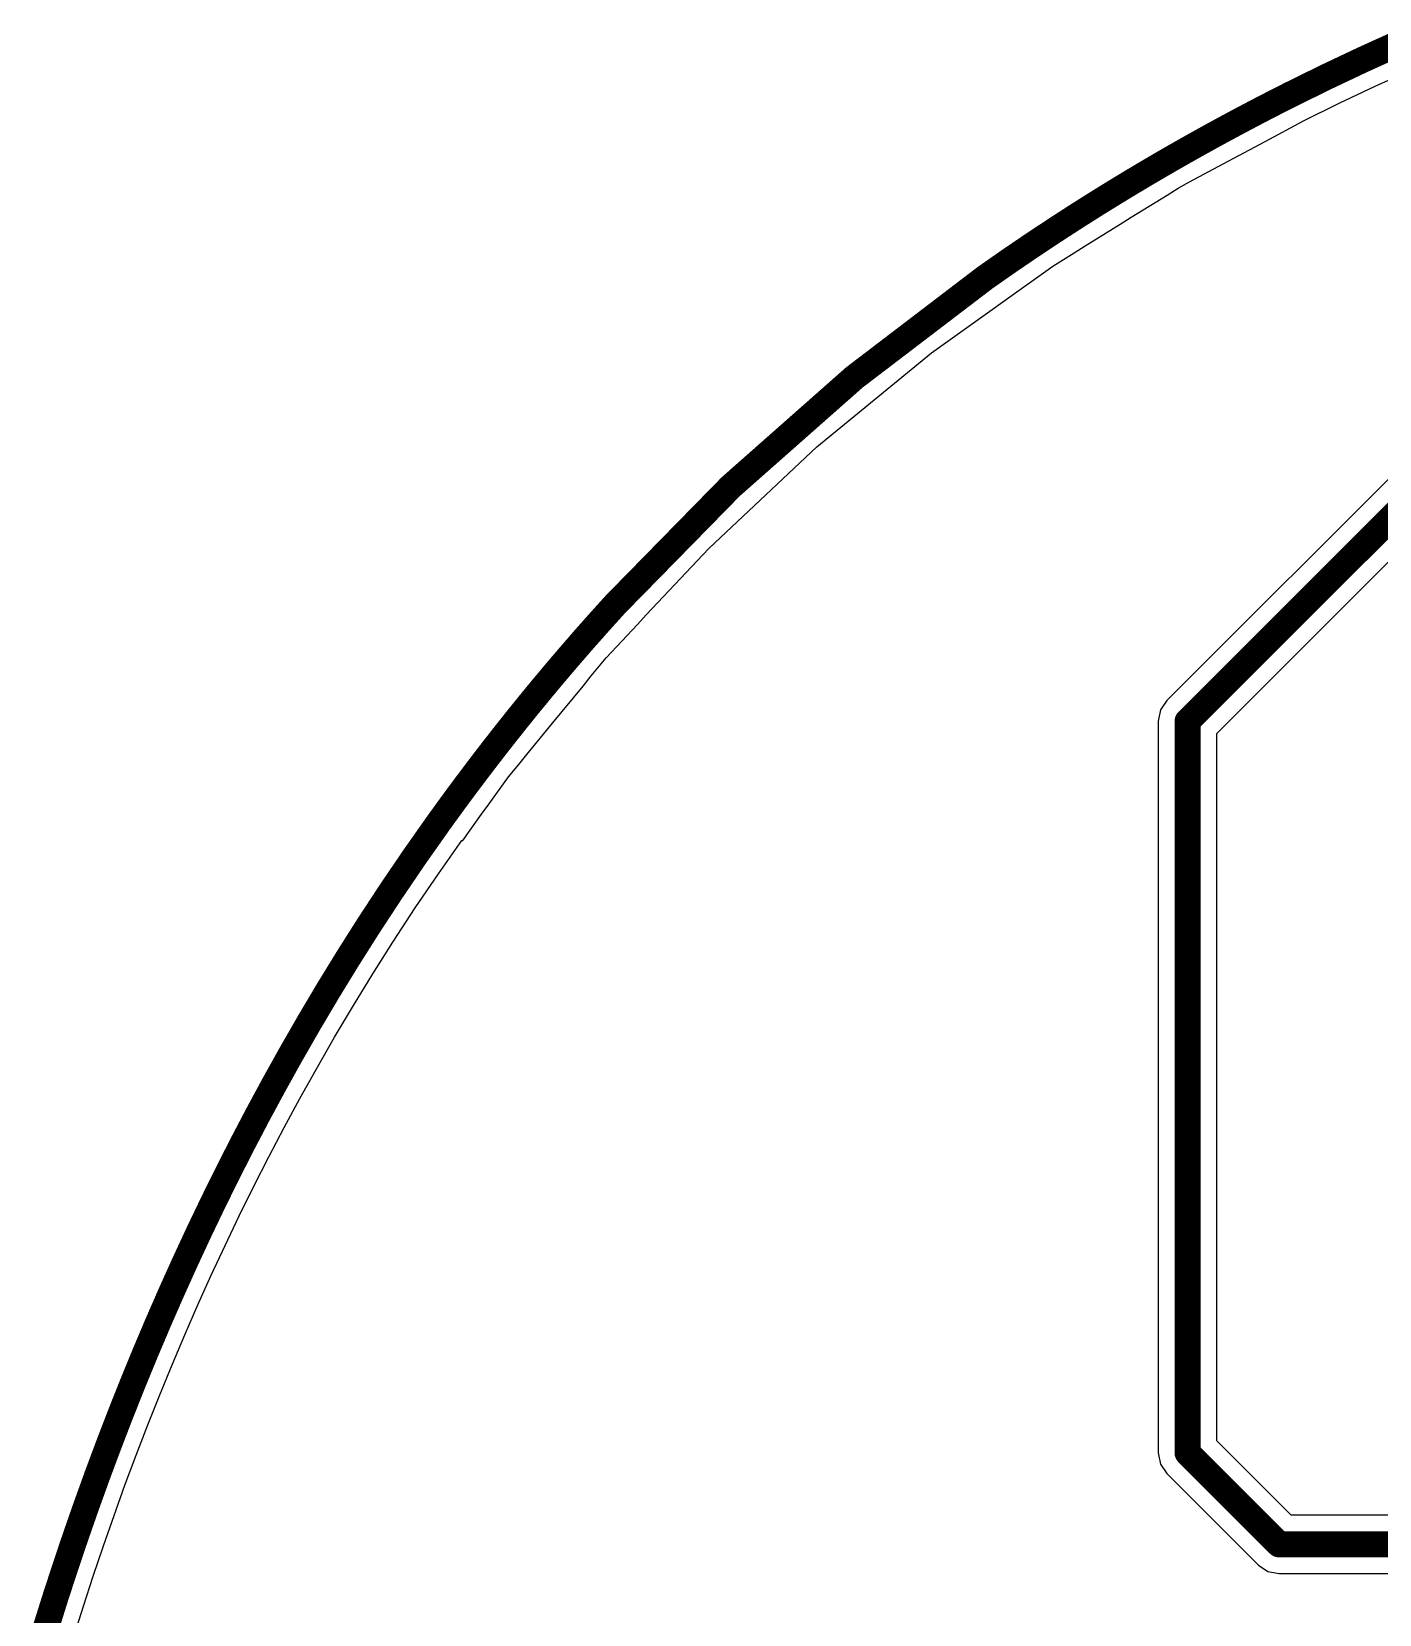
# Model space of a CAD drawing. Header units: millimetres. Extents: x -14 to 86, y -29 to 39.
# Drawn here: x -12.76 to 0.34, y 19.39 to 34.77 of the extents above; entities that cross this region are included whole.
import ezdxf

# ---------------------------------------------------------------- set-up
doc = ezdxf.new("R2010")
doc.units = ezdxf.units.MM
for name, color, linetype in [('BottomLayer', 5, 'Continuous'), ('KeepOutLayer', 6, 'Continuous'), ('Mechanical1', 6, 'Continuous'), ('TopLayer', 1, 'Continuous')]:
    doc.layers.add(name, color=color, linetype=linetype)

msp = doc.modelspace()

# ---------------------------------------------------------------- linework, layer by layer
at = {"layer": 'BottomLayer'}
for p, q in [((0.29891482, 34.23881138), (0.6152108599999999, 34.38248648)), ((-0.05160772, 34.07310178), (0.29891482, 34.23881138)), ((-0.39869618, 33.90209374), (-0.05160772, 34.07310178)), ((-0.7704074, 33.70346319999999), (-0.39889684, 33.9020404)), ((-0.39889684, 33.9020404), (-0.39869618, 33.90209374)), ((-1.17772688, 33.48573948), (-0.77040486, 33.70346066)), ((-0.77040486, 33.70346066), (-0.7704074, 33.70346319999999)), ((-1.50666704, 33.30989782), (-1.17773704, 33.48571154)), ((-1.17773704, 33.485709), (-1.17772688, 33.48573948)), ((-1.17773704, 33.48571154), (-1.17773704, 33.485709)), ((-1.72320204, 33.18146526), (-1.61667698, 33.24770338)), ((-1.61667698, 33.24770338), (-1.50666704, 33.30989782)), ((-2.07151986, 32.9648693), (-1.72320204, 33.18146526)), ((-2.17904822, 32.89800126), (-2.07151732, 32.96486675999999)), ((-2.07151732, 32.96486675999999), (-2.07151986, 32.9648693)), ((-2.51815346, 32.687133), (-2.17904822, 32.89800126)), ((-2.83426154, 32.4904862), (-2.62505444, 32.62058246)), ((-2.62505444, 32.62058246), (-2.6250519, 32.62057992)), ((-2.6250519, 32.62057992), (-2.51815346, 32.687133)), ((-3.32067408, 32.14192962), (-2.83426154, 32.4904862)), ((-4.011891899999999, 31.64661184), (-3.42366346, 32.06813246)), ((-3.42366346, 32.06813246), (-3.32067408, 32.14192962)), ((-3.32067408, 32.14192962), (-3.32067408, 32.14192962)), ((-5.12588256, 30.73238202), (-4.011891899999999, 31.64661184)), ((-6.17769402, 29.74725318), (-5.12588256, 30.73238202)), ((-6.784459379999999, 29.09941856), (-6.17769402, 29.74725318)), ((-6.87079652, 29.00711242), (-6.784459379999999, 29.09941856)), ((-7.175809879999999, 28.68145902), (-6.87079652, 29.00711242)), ((-6.87079652, 29.00711242), (-6.87079652, 29.00711242)), ((-7.3195053, 28.50636666), (-7.175809879999999, 28.68145902)), ((-7.39941878, 28.40909228), (-7.31950276, 28.50636412)), ((-7.31950276, 28.50636412), (-7.3195053, 28.50636666)), ((-7.6964032, 28.04721594), (-7.39941878, 28.40909228)), ((-7.944805039999999, 27.7445343), (-7.6964032, 28.04721086)), ((-7.696400659999999, 28.04720832), (-7.6964032, 28.04721594)), ((-7.6964032, 28.04721086), (-7.696400659999999, 28.04720832)), ((-8.02452802, 27.647392), (-7.944805039999999, 27.7445343)), ((-8.124982479999998, 27.5251164), (-8.0245966, 27.64743772)), ((-8.0245966, 27.64743772), (-8.024588979999999, 27.64744026)), ((-8.024588979999999, 27.64744026), (-8.02452802, 27.647392)), ((-8.311502299999999, 27.26482736), (-8.124982479999998, 27.5251164)), ((-8.38496672, 27.16238916), (-8.311502299999999, 27.26482736)), ((-8.56766892, 26.90742904), (-8.38496672, 27.16238916)), ((-8.80488714, 26.58310914), (-8.57768922, 26.90573232)), ((-8.57768922, 26.90573232), (-8.567666379999999, 26.90742904)), ((-8.567666379999999, 26.90742904), (-8.56766892, 26.90742904)), ((-9.029987019999998, 26.25177376), (-8.80488714, 26.58310914)), ((-9.2489274, 25.9177155), (-9.029987019999998, 26.25177376)), ((-9.44273448, 25.61168614), (-9.2489274, 25.9177155)), ((-9.63144124, 25.30380512), (-9.44273448, 25.61168614)), ((-9.81517976, 24.99405212), (-9.63144124, 25.30380512)), ((-9.994183719999999, 24.68221124), (-9.81517976, 24.99405212)), ((-10.1510338, 24.40029156), (-9.994183719999999, 24.68221124)), ((-10.30394434, 24.11715268), (-10.1510338, 24.40029156)), ((-10.45316934, 23.83247964), (-10.30394434, 24.11715268)), ((-10.59852592, 23.5467525), (-10.45316934, 23.83247964)), ((-10.74013092, 23.25989252), (-10.59852592, 23.5467525)), ((-10.87798942, 22.97204194), (-10.74013092, 23.25989252)), ((-11.01217254, 22.6832033), (-10.87798942, 22.97204194)), ((-11.14279712, 22.39327754), (-11.01217254, 22.6832033)), ((-11.2695863, 22.10303936), (-11.14279712, 22.39327754)), ((-11.3930049, 21.8115896), (-11.2695863, 22.10303936)), ((-11.51282178, 21.51962676), (-11.3930049, 21.8115896)), ((-11.62907758, 21.22723212), (-11.51282178, 21.51962676)), ((-11.74194756, 20.93412628), (-11.62907758, 21.22723212)), ((-11.85146982, 20.64037528), (-11.74194756, 20.93412628)), ((-11.9574564, 20.34665222), (-11.85146982, 20.64037528)), ((-12.0601486, 20.05250244), (-11.9574564, 20.34665222)), ((-12.15959214, 19.75794372), (-12.0601486, 20.05250244)), ((-12.25572352, 19.4633596), (-12.15959214, 19.75794372)), ((-12.35875862, 19.13593074), (-12.25572352, 19.4633596))]:
    msp.add_line(p, q, dxfattribs=at)
at = {"layer": 'KeepOutLayer', "const_width": 0.254}
for points in [[(0.17920716, 34.49732242), (0.49918112, 34.64266884)], [(-0.17547336, 34.32964686), (0.17920716, 34.49732242)], [(-0.5245989, 34.15763551999999), (-0.17547336, 34.32964686)], [(-1.75779176, 33.49104808), (-1.75779176, 33.49105062)], [(-2.22364554, 33.2135226), (-2.22364554, 33.21352513999999)], [(-2.78178514, 32.8608563), (-2.7817826, 32.86085376)], [(-3.48920308, 32.38004445999999), (-3.48920054, 32.38004192)], [(-9.03919198, 26.7451586), (-8.8050624, 27.07762682)], [(-8.8050624, 27.07762682), (-8.80505986, 27.07762682)], [(-9.266974099999999, 26.40987098), (-9.03919198, 26.7451586)], [(-9.48847988, 26.07190112), (-9.266974099999999, 26.40987098)], [(-9.6844612, 25.76243514), (-9.48847988, 26.07190112)], [(-9.87537014, 25.4509651), (-9.6844612, 25.76243514)], [(-10.0612575, 25.13759006), (-9.87537014, 25.4509651)], [(-10.24217916, 24.82240908), (-10.0612575, 25.13759006)], [(-10.40080978, 24.53728646), (-10.24217916, 24.82240908)], [(-10.55549832, 24.25085828), (-10.40080978, 24.53728646)], [(-10.70628796, 23.96319566), (-10.55549832, 24.25085828)], [(-10.85321934, 23.6743748), (-10.70628796, 23.96319566)], [(-10.99632802, 23.38446936), (-10.85321934, 23.6743748)], [(-11.13565464, 23.09355046), (-10.99632802, 23.38446936)], [(-11.27123984, 22.8016943), (-11.13565464, 23.09355046)], [(-11.40312426, 22.50897454), (-11.27123984, 22.8016943)], [(-11.53134346, 22.2154623), (-11.40312426, 22.50897454)], [(-11.65593808, 21.92123378), (-11.53134346, 22.2154623)], [(-11.77694876, 21.62636264), (-11.65593808, 21.92123378)], [(-11.89441614, 21.33092), (-11.77694876, 21.62636264)], [(-12.00837578, 21.03498206), (-11.89441614, 21.33092)], [(-12.11887086, 20.73861994), (-12.00837578, 21.03498206)], [(-12.22593694, 20.44190984), (-12.11887086, 20.73861994)], [(-12.3296172, 20.14492288), (-12.22593694, 20.44190984)], [(-12.42994974, 19.84773526), (-12.3296172, 20.14492288)], [(-12.52697266, 19.5504181), (-12.42994974, 19.84773526)], [(-12.63094502, 19.22000728), (-12.52697266, 19.5504181)]]:
    msp.add_lwpolyline(points, dxfattribs=at)
at = {"layer": 'KeepOutLayer', "const_width": 0.127}
for points in [[(0.11570716, 34.49732242, 1), (0.24270716, 34.49732242, 1)], [(0.11570716, 34.49732242, 1), (0.24270716, 34.49732242, 1)], [(-0.23897336, 34.32964686, 1), (-0.11197336, 34.32964686, 1)], [(-0.23897336, 34.32964686, 1), (-0.11197336, 34.32964686, 1)], [(-0.5880989, 34.15763551999999, 1), (-0.4610989, 34.15763551999999, 1)], [(-0.5880989, 34.15763551999999, 1), (-0.4610989, 34.15763551999999, 1)], [(-0.96954086, 33.96152212, 1), (-0.8425408600000001, 33.96152212, 1)], [(-0.96954086, 33.96152212, 1), (-0.8425408600000001, 33.96152212, 1)], [(-1.38132058, 33.73984362, 1), (-1.25432058, 33.73984362, 1)], [(-1.38132058, 33.73984362, 1), (-1.25432058, 33.73984362, 1)], [(-1.82129176, 33.49105062, 1), (-1.69429176, 33.49105062, 1)], [(-1.82129176, 33.49105062, 1), (-1.69429176, 33.49105062, 1)], [(-1.82129176, 33.49104808, 1), (-1.69429176, 33.49104808, 1)], [(-1.82129176, 33.49104808, 1), (-1.69429176, 33.49104808, 1)], [(-2.28714554, 33.21352513999999, 1), (-2.16014554, 33.21352513999999, 1)], [(-2.28714554, 33.21352513999999, 1), (-2.16014554, 33.21352513999999, 1)], [(-2.28714554, 33.2135226, 1), (-2.16014554, 33.2135226, 1)], [(-2.28714554, 33.2135226, 1), (-2.16014554, 33.2135226, 1)], [(-2.84528514, 32.8608563, 1), (-2.71828514, 32.8608563, 1)], [(-2.84528514, 32.8608563, 1), (-2.71828514, 32.8608563, 1)], [(-2.8452826, 32.86085376, 1), (-2.7182826, 32.86085376, 1)], [(-2.8452826, 32.86085376, 1), (-2.7182826, 32.86085376, 1)], [(-3.55270308, 32.38004445999999, 1), (-3.42570308, 32.38004445999999, 1)], [(-3.55270308, 32.38004445999999, 1), (-3.42570308, 32.38004445999999, 1)], [(-3.55270054, 32.38004192, 1), (-3.42570054, 32.38004192, 1)], [(-3.55270054, 32.38004192, 1), (-3.42570054, 32.38004192, 1)], [(-7.1486649, 29.202761, 1), (-7.0216649, 29.202761, 1)], [(-7.1486649, 29.202761, 1), (-7.0216649, 29.202761, 1)], [(-7.60015752, 28.6929703, 1), (-7.47315752, 28.6929703, 1)], [(-7.60015752, 28.6929703, 1), (-7.47315752, 28.6929703, 1)], [(-7.986232439999999, 28.2316555, 1), (-7.85923244, 28.2316555, 1)], [(-7.986232439999999, 28.2316555, 1), (-7.85923244, 28.2316555, 1)], [(-8.312452259999999, 27.82203732, 1), (-8.18545226, 27.82203732, 1)], [(-8.312452259999999, 27.82203732, 1), (-8.18545226, 27.82203732, 1)], [(-8.60581972, 27.43694538, 1), (-8.478819719999999, 27.43694538, 1)], [(-8.60581972, 27.43694538, 1), (-8.478819719999999, 27.43694538, 1)], [(-8.8685624, 27.07762682, 1), (-8.7415624, 27.07762682, 1)], [(-8.8685624, 27.07762682, 1), (-8.7415624, 27.07762682, 1)], [(-8.86855986, 27.07762682, 1), (-8.74155986, 27.07762682, 1)], [(-8.86855986, 27.07762682, 1), (-8.74155986, 27.07762682, 1)], [(-9.10269198, 26.7451586, 1), (-8.97569198, 26.7451586, 1)], [(-9.10269198, 26.7451586, 1), (-8.97569198, 26.7451586, 1)], [(-9.3304741, 26.40987098, 1), (-9.2034741, 26.40987098, 1)], [(-9.3304741, 26.40987098, 1), (-9.2034741, 26.40987098, 1)], [(-9.55197988, 26.07190112, 1), (-9.42497988, 26.07190112, 1)], [(-9.55197988, 26.07190112, 1), (-9.42497988, 26.07190112, 1)], [(-9.747961199999999, 25.76243514, 1), (-9.6209612, 25.76243514, 1)], [(-9.747961199999999, 25.76243514, 1), (-9.6209612, 25.76243514, 1)], [(-9.938870139999999, 25.4509651, 1), (-9.811870139999998, 25.4509651, 1)], [(-9.938870139999999, 25.4509651, 1), (-9.811870139999998, 25.4509651, 1)], [(-10.1247575, 25.13759006, 1), (-9.997757499999999, 25.13759006, 1)], [(-10.1247575, 25.13759006, 1), (-9.997757499999999, 25.13759006, 1)], [(-10.30567916, 24.82240908, 1), (-10.17867916, 24.82240908, 1)], [(-10.30567916, 24.82240908, 1), (-10.17867916, 24.82240908, 1)], [(-10.46430978, 24.53728646, 1), (-10.33730978, 24.53728646, 1)], [(-10.46430978, 24.53728646, 1), (-10.33730978, 24.53728646, 1)], [(-10.61899832, 24.25085828, 1), (-10.49199832, 24.25085828, 1)], [(-10.61899832, 24.25085828, 1), (-10.49199832, 24.25085828, 1)], [(-10.76978796, 23.96319566, 1), (-10.64278796, 23.96319566, 1)], [(-10.76978796, 23.96319566, 1), (-10.64278796, 23.96319566, 1)], [(-10.91671934, 23.6743748, 1), (-10.78971934, 23.6743748, 1)], [(-10.91671934, 23.6743748, 1), (-10.78971934, 23.6743748, 1)], [(-11.05982802, 23.38446936, 1), (-10.93282802, 23.38446936, 1)], [(-11.05982802, 23.38446936, 1), (-10.93282802, 23.38446936, 1)], [(-11.19915464, 23.09355046, 1), (-11.07215464, 23.09355046, 1)], [(-11.19915464, 23.09355046, 1), (-11.07215464, 23.09355046, 1)], [(-11.33473984, 22.8016943, 1), (-11.20773984, 22.8016943, 1)], [(-11.33473984, 22.8016943, 1), (-11.20773984, 22.8016943, 1)], [(-11.46662426, 22.50897454, 1), (-11.33962426, 22.50897454, 1)], [(-11.46662426, 22.50897454, 1), (-11.33962426, 22.50897454, 1)], [(-11.59484346, 22.2154623, 1), (-11.46784346, 22.2154623, 1)], [(-11.59484346, 22.2154623, 1), (-11.46784346, 22.2154623, 1)], [(-11.71943808, 21.92123378, 1), (-11.59243808, 21.92123378, 1)], [(-11.71943808, 21.92123378, 1), (-11.59243808, 21.92123378, 1)], [(-11.84044876, 21.62636264, 1), (-11.71344876, 21.62636264, 1)], [(-11.84044876, 21.62636264, 1), (-11.71344876, 21.62636264, 1)], [(-11.95791614, 21.33092, 1), (-11.83091614, 21.33092, 1)], [(-11.95791614, 21.33092, 1), (-11.83091614, 21.33092, 1)], [(-12.07187578, 21.03498206, 1), (-11.94487578, 21.03498206, 1)], [(-12.07187578, 21.03498206, 1), (-11.94487578, 21.03498206, 1)], [(-12.18237086, 20.73861994, 1), (-12.05537086, 20.73861994, 1)], [(-12.18237086, 20.73861994, 1), (-12.05537086, 20.73861994, 1)], [(-12.28943694, 20.44190984, 1), (-12.16243694, 20.44190984, 1)], [(-12.28943694, 20.44190984, 1), (-12.16243694, 20.44190984, 1)], [(-12.3931172, 20.14492288, 1), (-12.2661172, 20.14492288, 1)], [(-12.3931172, 20.14492288, 1), (-12.2661172, 20.14492288, 1)], [(-12.49344974, 19.84773526, 1), (-12.36644974, 19.84773526, 1)], [(-12.49344974, 19.84773526, 1), (-12.36644974, 19.84773526, 1)], [(-12.59047266, 19.5504181, 1), (-12.46347266, 19.5504181, 1)], [(-12.59047266, 19.5504181, 1), (-12.46347266, 19.5504181, 1)]]:
    msp.add_lwpolyline(points, format="xyb", close=True, dxfattribs=at)
at = {"layer": 'KeepOutLayer', "const_width": 0.254}
for points in [[(-0.90604086, 33.96152212, -0.00450912930258919), (-0.5245989, 34.15763551999999)], [(-1.31782058, 33.73984362, -0.00497001382289282), (-0.90604086, 33.96152212)], [(-1.75779176, 33.49105062, -0.005429551547763782), (-1.31782058, 33.73984362)], [(-2.22364554, 33.2135226, -0.00588567851224692), (-1.75779176, 33.49104808)], [(-2.78178514, 32.8608563, -0.007240420263053958), (-2.22364554, 33.21352513999999)], [(-3.48920054, 32.38004192, -0.009479481923749212), (-2.7817826, 32.86085376)], [(-7.0851649, 29.202761, -0.05394536801593126), (-3.48920308, 32.38004445999999)], [(-7.536657519999999, 28.6929703, -0.007468067832926193), (-7.0851649, 29.202761)], [(-7.922732439999999, 28.2316555, -0.00652769292670622), (-7.536657519999999, 28.6929703)], [(-8.24895226, 27.82203732, -0.005622205718288266), (-7.922732439999999, 28.2316555)], [(-8.54231972, 27.43694538, -0.005143168656029912), (-8.24895226, 27.82203732)], [(-8.80505986, 27.07762682, -0.004679594289763663), (-8.54231972, 27.43694538)]]:
    msp.add_lwpolyline(points, format="xyb", dxfattribs=at)
at = {"layer": 'Mechanical1', "const_width": 0.02269998}
for points in [[(0.17920716, 34.49732242), (0.49918112, 34.64266884)], [(-0.17547336, 34.32964686), (0.17920716, 34.49732242)], [(-0.5245989, 34.15763551999999), (-0.17547336, 34.32964686)], [(-9.03919198, 26.7451586), (-8.8050624, 27.07762682)], [(-9.266974099999999, 26.40987098), (-9.03919198, 26.7451586)], [(-9.48847988, 26.07190112), (-9.266974099999999, 26.40987098)], [(-9.6844612, 25.76243514), (-9.48847988, 26.07190112)], [(-9.87537014, 25.4509651), (-9.6844612, 25.76243514)], [(-10.0612575, 25.13759006), (-9.87537014, 25.4509651)], [(-10.24217916, 24.82240908), (-10.0612575, 25.13759006)], [(-10.40080978, 24.53728646), (-10.24217916, 24.82240908)], [(-10.55549832, 24.25085828), (-10.40080978, 24.53728646)], [(-10.70628796, 23.96319566), (-10.55549832, 24.25085828)], [(-10.85321934, 23.6743748), (-10.70628796, 23.96319566)], [(-10.99632802, 23.38446936), (-10.85321934, 23.6743748)], [(-11.13565464, 23.09355046), (-10.99632802, 23.38446936)], [(-11.27123984, 22.8016943), (-11.13565464, 23.09355046)], [(-11.40312426, 22.50897454), (-11.27123984, 22.8016943)], [(-11.53134346, 22.2154623), (-11.40312426, 22.50897454)], [(-11.65593808, 21.92123378), (-11.53134346, 22.2154623)], [(-11.77694876, 21.62636264), (-11.65593808, 21.92123378)], [(-11.89441614, 21.33092), (-11.77694876, 21.62636264)], [(-12.00837578, 21.03498206), (-11.89441614, 21.33092)], [(-12.11887086, 20.73861994), (-12.00837578, 21.03498206)], [(-12.22593694, 20.44190984), (-12.11887086, 20.73861994)], [(-12.3296172, 20.14492288), (-12.22593694, 20.44190984)], [(-12.42994974, 19.84773526), (-12.3296172, 20.14492288)], [(-12.52697266, 19.5504181), (-12.42994974, 19.84773526)], [(-12.63094502, 19.22000728), (-12.52697266, 19.5504181)]]:
    msp.add_lwpolyline(points, dxfattribs=at)
at = {"layer": 'Mechanical1', "const_width": 0.01134872}
for points in [[(0.1735328, 34.49732242, 1), (0.18488152, 34.49732242, 1)], [(0.1735328, 34.49732242, 1), (0.18488152, 34.49732242, 1)], [(-0.18114772, 34.32964686, 1), (-0.169799, 34.32964686, 1)], [(-0.18114772, 34.32964686, 1), (-0.169799, 34.32964686, 1)], [(-0.53027326, 34.15763551999999, 1), (-0.51892454, 34.15763551999999, 1)], [(-0.53027326, 34.15763551999999, 1), (-0.51892454, 34.15763551999999, 1)], [(-0.9117152199999998, 33.96152212, 1), (-0.9003665, 33.96152212, 1)], [(-0.9117152199999998, 33.96152212, 1), (-0.9003665, 33.96152212, 1)], [(-1.32349494, 33.73984362, 1), (-1.31214622, 33.73984362, 1)], [(-1.32349494, 33.73984362, 1), (-1.31214622, 33.73984362, 1)], [(-1.76346612, 33.49105062, 1), (-1.7521174, 33.49105062, 1)], [(-1.76346612, 33.49104808, 1), (-1.7521174, 33.49104808, 1)], [(-2.2293199, 33.21352513999999, 1), (-2.21797118, 33.21352513999999, 1)], [(-2.2293199, 33.2135226, 1), (-2.21797118, 33.2135226, 1)], [(-2.7874595, 32.8608563, 1), (-2.77611078, 32.8608563, 1)], [(-2.78745696, 32.86085376, 1), (-2.77610824, 32.86085376, 1)], [(-3.49487744, 32.38004445999999, 1), (-3.48352872, 32.38004445999999, 1)], [(-3.4948749, 32.38004192, 1), (-3.48352618, 32.38004192, 1)], [(-7.090839259999999, 29.202761, 1), (-7.07949054, 29.202761, 1)], [(-7.090839259999999, 29.202761, 1), (-7.07949054, 29.202761, 1)], [(-7.542331879999999, 28.6929703, 1), (-7.53098316, 28.6929703, 1)], [(-7.542331879999999, 28.6929703, 1), (-7.53098316, 28.6929703, 1)], [(-7.928406799999999, 28.2316555, 1), (-7.917058079999999, 28.2316555, 1)], [(-7.928406799999999, 28.2316555, 1), (-7.917058079999999, 28.2316555, 1)], [(-8.25462662, 27.82203732, 1), (-8.243277899999999, 27.82203732, 1)], [(-8.25462662, 27.82203732, 1), (-8.243277899999999, 27.82203732, 1)], [(-8.547994079999999, 27.43694538, 1), (-8.53664536, 27.43694538, 1)], [(-8.547994079999999, 27.43694538, 1), (-8.53664536, 27.43694538, 1)], [(-8.81073676, 27.07762682, 1), (-8.799388039999998, 27.07762682, 1)], [(-8.810734219999999, 27.07762682, 1), (-8.7993855, 27.07762682, 1)], [(-9.044866339999999, 26.7451586, 1), (-9.03351762, 26.7451586, 1)], [(-9.044866339999999, 26.7451586, 1), (-9.03351762, 26.7451586, 1)], [(-9.272648460000001, 26.40987098, 1), (-9.26129974, 26.40987098, 1)], [(-9.272648460000001, 26.40987098, 1), (-9.26129974, 26.40987098, 1)], [(-9.494154239999999, 26.07190112, 1), (-9.48280552, 26.07190112, 1)], [(-9.494154239999999, 26.07190112, 1), (-9.48280552, 26.07190112, 1)], [(-9.69013556, 25.76243514, 1), (-9.67878684, 25.76243514, 1)], [(-9.69013556, 25.76243514, 1), (-9.67878684, 25.76243514, 1)], [(-9.8810445, 25.4509651, 1), (-9.869695779999999, 25.4509651, 1)], [(-9.8810445, 25.4509651, 1), (-9.869695779999999, 25.4509651, 1)], [(-10.06693186, 25.13759006, 1), (-10.05558314, 25.13759006, 1)], [(-10.06693186, 25.13759006, 1), (-10.05558314, 25.13759006, 1)], [(-10.24785352, 24.82240908, 1), (-10.2365048, 24.82240908, 1)], [(-10.24785352, 24.82240908, 1), (-10.2365048, 24.82240908, 1)], [(-10.40648414, 24.53728646, 1), (-10.39513542, 24.53728646, 1)], [(-10.40648414, 24.53728646, 1), (-10.39513542, 24.53728646, 1)], [(-10.56117268, 24.25085828, 1), (-10.54982396, 24.25085828, 1)], [(-10.56117268, 24.25085828, 1), (-10.54982396, 24.25085828, 1)], [(-10.71196232, 23.96319566, 1), (-10.7006136, 23.96319566, 1)], [(-10.71196232, 23.96319566, 1), (-10.7006136, 23.96319566, 1)], [(-10.8588937, 23.6743748, 1), (-10.84754498, 23.6743748, 1)], [(-10.8588937, 23.6743748, 1), (-10.84754498, 23.6743748, 1)], [(-11.00200238, 23.38446936, 1), (-10.99065366, 23.38446936, 1)], [(-11.00200238, 23.38446936, 1), (-10.99065366, 23.38446936, 1)], [(-11.141329, 23.09355046, 1), (-11.12998028, 23.09355046, 1)], [(-11.141329, 23.09355046, 1), (-11.12998028, 23.09355046, 1)], [(-11.2769142, 22.8016943, 1), (-11.26556548, 22.8016943, 1)], [(-11.2769142, 22.8016943, 1), (-11.26556548, 22.8016943, 1)], [(-11.40879862, 22.50897454, 1), (-11.3974499, 22.50897454, 1)], [(-11.40879862, 22.50897454, 1), (-11.3974499, 22.50897454, 1)], [(-11.53701782, 22.2154623, 1), (-11.5256691, 22.2154623, 1)], [(-11.53701782, 22.2154623, 1), (-11.5256691, 22.2154623, 1)], [(-11.66161244, 21.92123378, 1), (-11.65026372, 21.92123378, 1)], [(-11.66161244, 21.92123378, 1), (-11.65026372, 21.92123378, 1)], [(-11.78262312, 21.62636264, 1), (-11.7712744, 21.62636264, 1)], [(-11.78262312, 21.62636264, 1), (-11.7712744, 21.62636264, 1)], [(-11.9000905, 21.33092, 1), (-11.88874178, 21.33092, 1)], [(-11.9000905, 21.33092, 1), (-11.88874178, 21.33092, 1)], [(-12.01405014, 21.03498206, 1), (-12.00270142, 21.03498206, 1)], [(-12.01405014, 21.03498206, 1), (-12.00270142, 21.03498206, 1)], [(-12.12454522, 20.73861994, 1), (-12.1131965, 20.73861994, 1)], [(-12.12454522, 20.73861994, 1), (-12.1131965, 20.73861994, 1)], [(-12.2316113, 20.44190984, 1), (-12.22026258, 20.44190984, 1)], [(-12.2316113, 20.44190984, 1), (-12.22026258, 20.44190984, 1)], [(-12.33529156, 20.14492288, 1), (-12.32394284, 20.14492288, 1)], [(-12.33529156, 20.14492288, 1), (-12.32394284, 20.14492288, 1)], [(-12.4356241, 19.84773526, 1), (-12.42427538, 19.84773526, 1)], [(-12.4356241, 19.84773526, 1), (-12.42427538, 19.84773526, 1)], [(-12.53264702, 19.5504181, 1), (-12.5212983, 19.5504181, 1)], [(-12.53264702, 19.5504181, 1), (-12.5212983, 19.5504181, 1)]]:
    msp.add_lwpolyline(points, format="xyb", close=True, dxfattribs=at)
at = {"layer": 'Mechanical1', "const_width": 0.02269998}
for points in [[(-0.90604086, 33.96152212, -0.004509129302590302), (-0.5245989, 34.15763551999999)], [(-1.31782058, 33.73984362, -0.004970013822894597), (-0.90604086, 33.96152212)], [(-1.75779176, 33.49105062, -0.005429551547765225), (-1.31782058, 33.73984362)], [(-2.22364554, 33.2135226, -0.005885678512247031), (-1.75779176, 33.49104808)], [(-2.78178514, 32.8608563, -0.00724042026305296), (-2.22364554, 33.21352513999999)], [(-3.48920054, 32.38004192, -0.009479481923745214), (-2.7817826, 32.86085376)], [(-7.0851649, 29.202761, -0.05394536801593327), (-3.48920308, 32.38004445999999)], [(-7.536657519999999, 28.6929703, -0.007468067832924083), (-7.0851649, 29.202761)], [(-7.922732439999999, 28.2316555, -0.006527692926707997), (-7.536657519999999, 28.6929703)], [(-8.24895226, 27.82203732, -0.005622205718286378), (-7.922732439999999, 28.2316555)], [(-8.54231972, 27.43694538, -0.005143168656030911), (-8.24895226, 27.82203732)], [(-8.80505986, 27.07762682, -0.004679594289764884), (-8.54231972, 27.43694538)]]:
    msp.add_lwpolyline(points, format="xyb", dxfattribs=at)
at = {"layer": 'TopLayer'}
for p, q in [((0.29891482, 34.23881138), (0.6152108599999999, 34.38248648)), ((-0.05160772, 34.07310178), (0.29891482, 34.23881138)), ((-0.39869618, 33.90209374), (-0.05160772, 34.07310178)), ((-0.7704074, 33.70346319999999), (-0.39889684, 33.9020404)), ((-0.39889684, 33.9020404), (-0.39869618, 33.90209374)), ((-1.17772688, 33.48573948), (-0.77040486, 33.70346066)), ((-0.77040486, 33.70346066), (-0.7704074, 33.70346319999999)), ((-1.50666704, 33.30989782), (-1.17773704, 33.48571154)), ((-1.17773704, 33.485709), (-1.17772688, 33.48573948)), ((-1.17773704, 33.48571154), (-1.17773704, 33.485709)), ((-1.72320204, 33.18146526), (-1.61667698, 33.24770338)), ((-1.61667698, 33.24770338), (-1.50666704, 33.30989782)), ((-2.07151986, 32.9648693), (-1.72320204, 33.18146526)), ((-2.17904822, 32.89800126), (-2.07151732, 32.96486675999999)), ((-2.07151732, 32.96486675999999), (-2.07151986, 32.9648693)), ((-2.51815346, 32.687133), (-2.17904822, 32.89800126)), ((-2.83426154, 32.4904862), (-2.62505444, 32.62058246)), ((-2.62505444, 32.62058246), (-2.6250519, 32.62057992)), ((-2.6250519, 32.62057992), (-2.51815346, 32.687133)), ((-3.32067408, 32.14192962), (-2.83426154, 32.4904862)), ((-4.011891899999999, 31.64661184), (-3.42366346, 32.06813246)), ((-3.42366346, 32.06813246), (-3.32067408, 32.14192962)), ((-3.32067408, 32.14192962), (-3.32067408, 32.14192962)), ((-5.12588256, 30.73238202), (-4.011891899999999, 31.64661184)), ((0.9415576799999998, 30.93542962), (-1.72543724, 28.26843724)), ((-6.17769402, 29.74725318), (-5.12588256, 30.73238202)), ((-1.2391263, 27.94899922), (1.26099824, 30.4491263)), ((-6.784459379999999, 29.09941856), (-6.17769402, 29.74725318)), ((-6.87079652, 29.00711242), (-6.784459379999999, 29.09941856)), ((-7.175809879999999, 28.68145902), (-6.87079652, 29.00711242)), ((-6.87079652, 29.00711242), (-6.87079652, 29.00711242)), ((-7.3195053, 28.50636666), (-7.175809879999999, 28.68145902)), ((-7.39941878, 28.40909228), (-7.31950276, 28.50636412)), ((-7.31950276, 28.50636412), (-7.3195053, 28.50636666)), ((-7.6964032, 28.04721594), (-7.39941878, 28.40909228)), ((-1.78718972, 28.1760168), (-1.80887624, 28.067)), ((-1.72543724, 28.26843724), (-1.78718972, 28.1760168)), ((-7.944805039999999, 27.7445343), (-7.6964032, 28.04721086)), ((-7.696400659999999, 28.04720832), (-7.6964032, 28.04721594)), ((-7.6964032, 28.04721086), (-7.696400659999999, 28.04720832)), ((-1.80887624, 28.067), (-1.8088737, 28.0669873)), ((-1.8088737, 28.0669873), (-1.8088737, 20.9550127)), ((-1.2391263, 21.07300078), (-1.2391263, 27.94899922)), ((-8.02452802, 27.647392), (-7.944805039999999, 27.7445343)), ((-8.124982479999998, 27.5251164), (-8.0245966, 27.64743772)), ((-8.0245966, 27.64743772), (-8.024588979999999, 27.64744026)), ((-8.024588979999999, 27.64744026), (-8.02452802, 27.647392)), ((-8.311502299999999, 27.26482736), (-8.124982479999998, 27.5251164)), ((-8.38496672, 27.16238916), (-8.311502299999999, 27.26482736)), ((-8.56766892, 26.90742904), (-8.38496672, 27.16238916)), ((-8.80488714, 26.58310914), (-8.57768922, 26.90573232)), ((-8.57768922, 26.90573232), (-8.567666379999999, 26.90742904)), ((-8.567666379999999, 26.90742904), (-8.56766892, 26.90742904)), ((-9.029987019999998, 26.25177376), (-8.80488714, 26.58310914)), ((-9.2489274, 25.9177155), (-9.029987019999998, 26.25177376)), ((-9.44273448, 25.61168614), (-9.2489274, 25.9177155)), ((-9.63144124, 25.30380512), (-9.44273448, 25.61168614)), ((-9.81517976, 24.99405212), (-9.63144124, 25.30380512)), ((-9.994183719999999, 24.68221124), (-9.81517976, 24.99405212)), ((-10.1510338, 24.40029156), (-9.994183719999999, 24.68221124)), ((-10.30394434, 24.11715268), (-10.1510338, 24.40029156)), ((-10.45316934, 23.83247964), (-10.30394434, 24.11715268)), ((-10.59852592, 23.5467525), (-10.45316934, 23.83247964)), ((-10.74013092, 23.25989252), (-10.59852592, 23.5467525)), ((-10.87798942, 22.97204194), (-10.74013092, 23.25989252)), ((-11.01217254, 22.6832033), (-10.87798942, 22.97204194)), ((-11.14279712, 22.39327754), (-11.01217254, 22.6832033)), ((-11.2695863, 22.10303936), (-11.14279712, 22.39327754)), ((-11.3930049, 21.8115896), (-11.2695863, 22.10303936)), ((-11.51282178, 21.51962676), (-11.3930049, 21.8115896)), ((-11.62907758, 21.22723212), (-11.51282178, 21.51962676)), ((-11.74194756, 20.93412628), (-11.62907758, 21.22723212)), ((-11.85146982, 20.64037528), (-11.74194756, 20.93412628)), ((-1.8088737, 20.9550127), (-1.80887624, 20.955)), ((-1.80887624, 20.955), (-1.78718972, 20.8459832)), ((-0.51700176, 20.3508737), (-1.2391263, 21.07300078)), ((-1.78718972, 20.8459832), (-1.72543724, 20.75356276)), ((-11.9574564, 20.34665222), (-11.85146982, 20.64037528)), ((-1.72543724, 20.75356276), (-0.8364423200000001, 19.86457038)), ((-12.0601486, 20.05250244), (-11.9574564, 20.34665222)), ((4.08745436, 20.3508737), (-0.51700176, 20.3508737)), ((-12.15959214, 19.75794372), (-12.0601486, 20.05250244)), ((-0.8364423200000001, 19.86457038), (-0.8364372399999999, 19.86456276)), ((-0.8364372399999999, 19.86456276), (-0.7440167999999999, 19.80281028)), ((-12.25572352, 19.4633596), (-12.15959214, 19.75794372)), ((-0.7440167999999999, 19.80281028), (-0.635, 19.78112376)), ((-0.635, 19.78112376), (-0.6349873, 19.7811263)), ((-0.6349873, 19.7811263), (4.08745436, 19.7811263)), ((-12.35875862, 19.13593074), (-12.25572352, 19.4633596))]:
    msp.add_line(p, q, dxfattribs=at)
at = {"layer": 'TopLayer', "const_width": 0.254}
for points in [[(-1.524, 28.067), (1.143, 30.734)], [(-1.524, 20.955), (-1.524, 28.067)], [(-1.524, 20.955), (-0.635, 20.066)], [(-0.635, 20.066), (4.444999999999999, 20.066)]]:
    msp.add_lwpolyline(points, dxfattribs=at)
at = {"layer": 'TopLayer', "const_width": 0.127}
for points in [[(-1.5875, 28.067, 1), (-1.4605, 28.067, 1)], [(-1.5875, 28.067, 1), (-1.4605, 28.067, 1)], [(-1.5875, 20.955, 1), (-1.4605, 20.955, 1)], [(-1.5875, 20.955, 1), (-1.4605, 20.955, 1)], [(-0.6985, 20.066, 1), (-0.5714999999999999, 20.066, 1)], [(-0.6985, 20.066, 1), (-0.5714999999999999, 20.066, 1)]]:
    msp.add_lwpolyline(points, format="xyb", close=True, dxfattribs=at)

doc.saveas('drawing.dxf')
